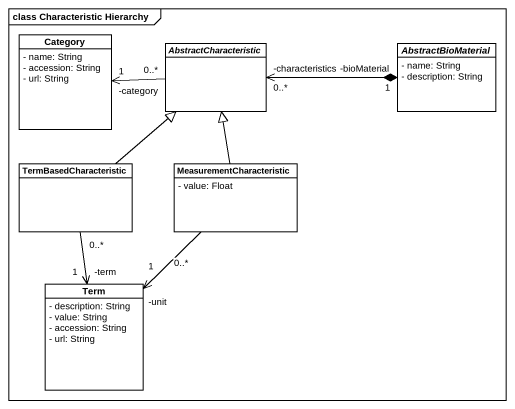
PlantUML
@startuml
mainframe class Characteristic Hierarchy
hide circle
hide empty members
skinparam classAttributeIconSize 0
class Category {
  - name: String
  - accession: String
  - url: String
}
abstract class AbstractCharacteristic
abstract class AbstractBioMaterial {
  - name: String
  - description: String
}
class TermBasedCharacteristic
class MeasurementCharacteristic {
  - value: Float
}
class Term {
  - description: String
  - value: String
  - accession: String
  - url: String
}
AbstractCharacteristic "0..*" -left-> "-category\n1" Category
AbstractBioMaterial "-bioMaterial\n1" *-left-> "-characteristics\n0..*" AbstractCharacteristic
TermBasedCharacteristic -up-|> AbstractCharacteristic
TermBasedCharacteristic "0..*" --> "-term\n1" Term
MeasurementCharacteristic -up-|> AbstractCharacteristic
MeasurementCharacteristic "0..*" --> "-unit\n1" Term
@enduml
